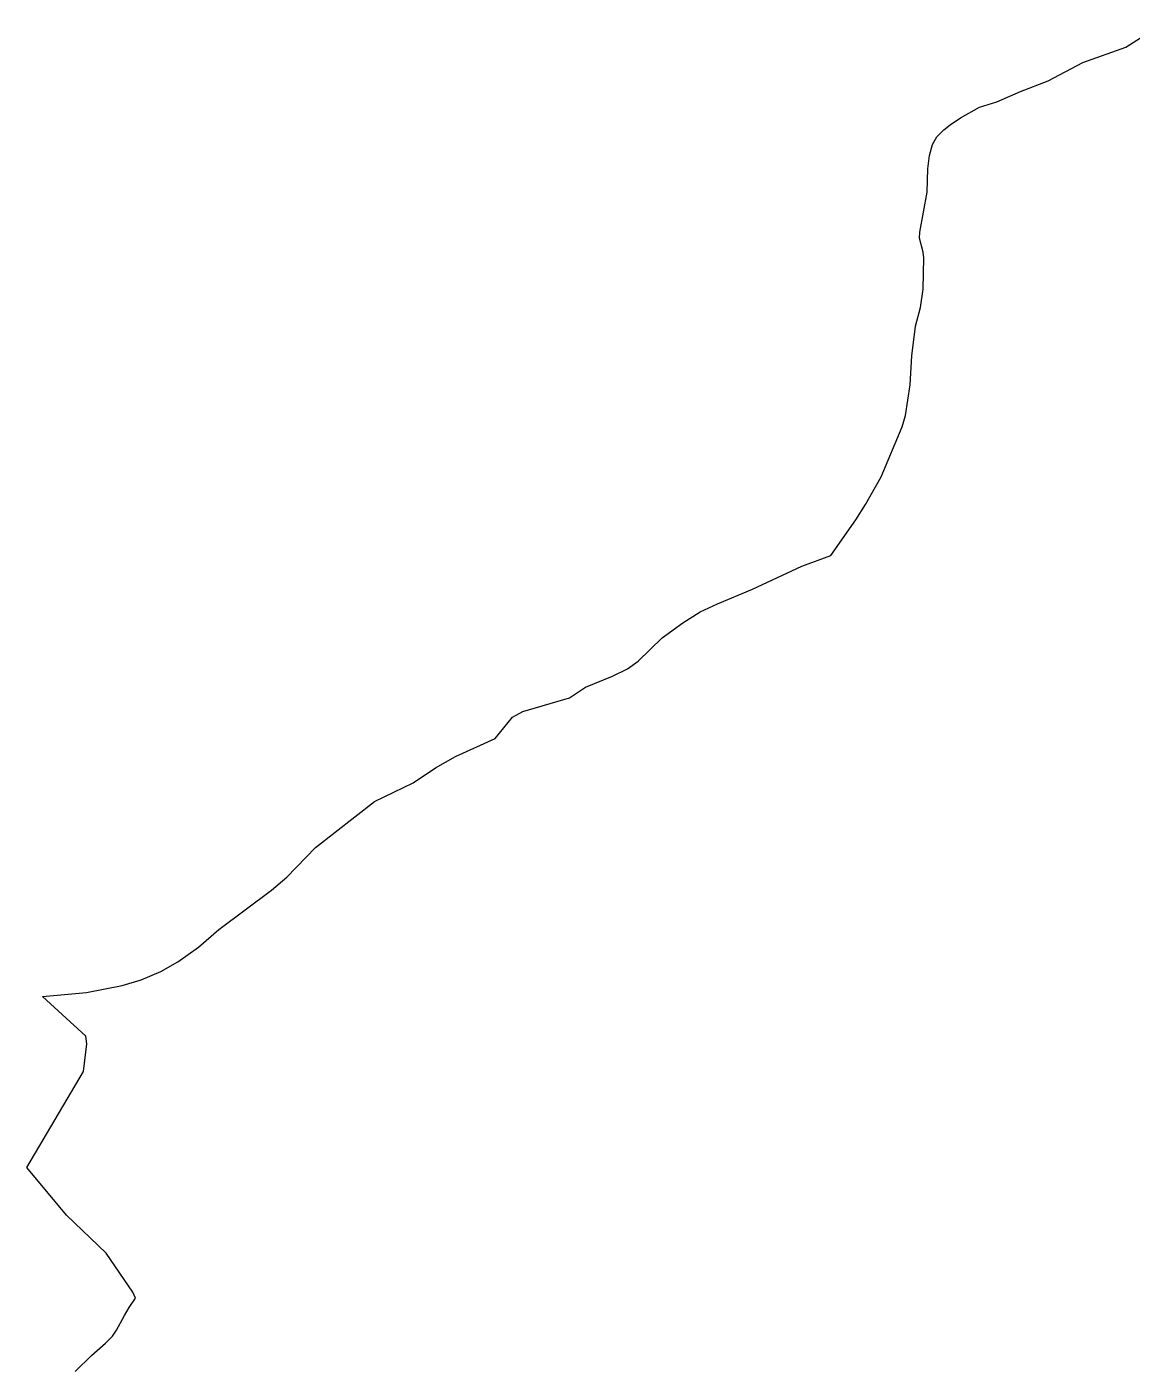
# Model space of a CAD drawing. Extents: x 1197813 to 1207132, y 6150159 to 6157836.
# Drawn here: x 1202486 to 1204375, y 6154790 to 6157080 of the extents above; entities that cross this region are included whole.
import ezdxf

# ---------------------------------------------------------------- set-up
doc = ezdxf.new("R2010")
doc.units = 0
doc.linetypes.add('CONTINU', pattern=[0])
doc.layers.add('1SECTION', color=7, linetype='CONTINU')

msp = doc.modelspace()

# ---------------------------------------------------------------- linework, layer by layer
at = {"layer": '1SECTION'}
msp.add_lwpolyline([(1202568.8, 6154782.94), (1202596.92, 6154809.93), (1202620.91, 6154831.33), (1202632.63, 6154842.89), (1202639.36, 6154853.58), (1202653.09, 6154878.36), (1202661.42, 6154892.26), (1202661.42, 6154892.26), (1202671.79, 6154907.79), (1202667.69, 6154918.4), (1202622.1, 6154984.81), (1202554.06, 6155049.74), (1202486.29, 6155131.1), (1202583.13, 6155295.29), (1202588.9, 6155342.75), (1202587.01, 6155355.35), (1202512.93, 6155423.36), (1202588.26, 6155430.26), (1202649.24, 6155442.07), (1202681.76, 6155452.07), (1202715.3, 6155465.91), (1202744.5, 6155482.77), (1202779.8, 6155507.66), (1202814.3, 6155537.94), (1202904.53, 6155604.77), (1202930.85, 6155627.18), (1202979.55, 6155678.12), (1203080.35, 6155756.79), (1203146.41, 6155788.46), (1203184.69, 6155814.29), (1203218.78, 6155833.62), (1203286.64, 6155864.09), (1203316.19, 6155900.42), (1203334.04, 6155910.49), (1203413.78, 6155933.82), (1203441.16, 6155951.89), (1203486.85, 6155970.88), (1203512.68, 6155983.36), (1203530.95, 6155996.54), (1203571.92, 6156035.99), (1203607.02, 6156061.8), (1203637.08, 6156080.44), (1203666.53, 6156094.27), (1203726.02, 6156119.22), (1203810.48, 6156158.64), (1203859.99, 6156176.94), (1203903.12, 6156238.01), (1203919.62, 6156264.13), (1203946.33, 6156311), (1203982.2, 6156396.5), (1203987.64, 6156416.05), (1203995.49, 6156468.21), (1203998.39, 6156517.74), (1204004.98, 6156568.52), (1204013.45, 6156600.26), (1204017.83, 6156631.99), (1204019.29, 6156685.28), (1204018.1, 6156695.04), (1204011.92, 6156719.04), (1204012.41, 6156728.96), (1204024.47, 6156797.49), (1204026.08, 6156837.49), (1204028.53, 6156860.19), (1204033.73, 6156878.7), (1204041.43, 6156891.98), (1204052.99, 6156903.9), (1204063.83, 6156912.34), (1204081.86, 6156924.49), (1204114, 6156942.63), (1204143.87, 6156951.71), (1204184.46, 6156969.51), (1204231.34, 6156987.98), (1204290.56, 6157019.17), (1204363.98, 6157045.24), (1204418.86, 6157080.03)], dxfattribs=at)

doc.saveas('drawing.dxf')
